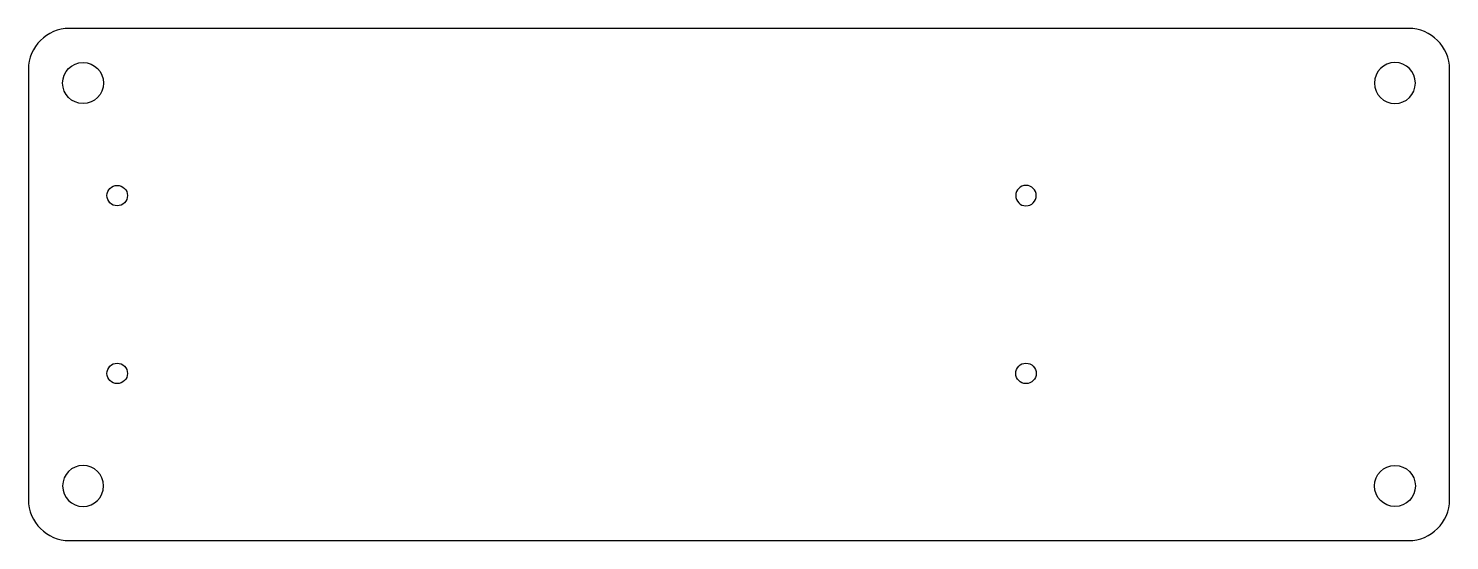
# Model space of a CAD drawing. Extents: x -145 to 63, y 51 to 126.
import ezdxf

# ---------------------------------------------------------------- set-up
doc = ezdxf.new("R2010")
doc.units = 0
doc.layers.add('DEFAULT', color=7, linetype='CONTINUOUS')

msp = doc.modelspace()

# ---------------------------------------------------------------- linework, layer by layer
at = {"layer": 'DEFAULT'}
for p, q in [((57.01, 126, 7), (-139, 126, 7)), ((-145, 120, 7), (-145, 57, 7)), ((63.01, 57, 7), (63.01, 120, 7)), ((-139, 51, 7), (57.01, 51, 7))]:
    msp.add_line(p, q, dxfattribs=at)
for centre, radius in [((-137, 118, 7), 3), ((-132, 101.52, 7), 1.5), ((-132, 75.48, 7), 1.5), ((1.01, 75.48, 7), 1.5), ((55.01, 59, 7), 3)]:
    msp.add_circle(centre, radius, dxfattribs=at)
at = {"layer": 'DEFAULT', "extrusion": (0, 0, -1)}
for centre, radius in [((-55.01, 118, -7), 3), ((-1.01, 101.52, -7), 1.5), ((137, 59, -7), 3)]:
    msp.add_circle(centre, radius, dxfattribs=at)
at = {"layer": 'DEFAULT'}
for centre, start, end in [((-139, 120, 7), 90, 180), ((57.01, 120, 7), 0, 90), ((-139, 57, 7), 180, 270), ((57.01, 57, 7), 270, 360)]:
    msp.add_arc(centre, 6, start, end, dxfattribs=at)

doc.saveas('drawing.dxf')
